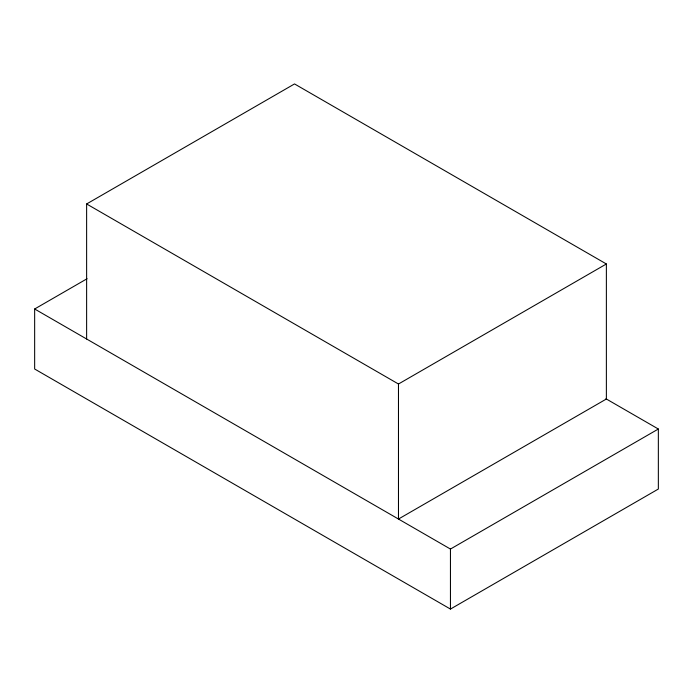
<?xml version="1.0" encoding="UTF-8"?>
<svg xmlns="http://www.w3.org/2000/svg" width="693" height="693" viewBox="0 0 693 693"><rect width="100%" height="100%" fill="white"/><g stroke="black" fill="none" stroke-linecap="round" stroke-linejoin="round"><path stroke-width="1.04" d="M86.625 203.967L294.525 83.931L606.375 263.981L606.375 399.012L398.475 519.04L398.475 384.009L86.625 203.967L86.625 338.998M605.907 398.744L658.35 429.019L658.35 489.033L450.45 609.069L34.65 369.005L34.65 308.991L87.093 278.716M398.475 384.009L606.375 263.981M34.65 308.991L450.45 549.055L658.35 429.019M450.45 549.055L450.45 609.069"/></g></svg>
